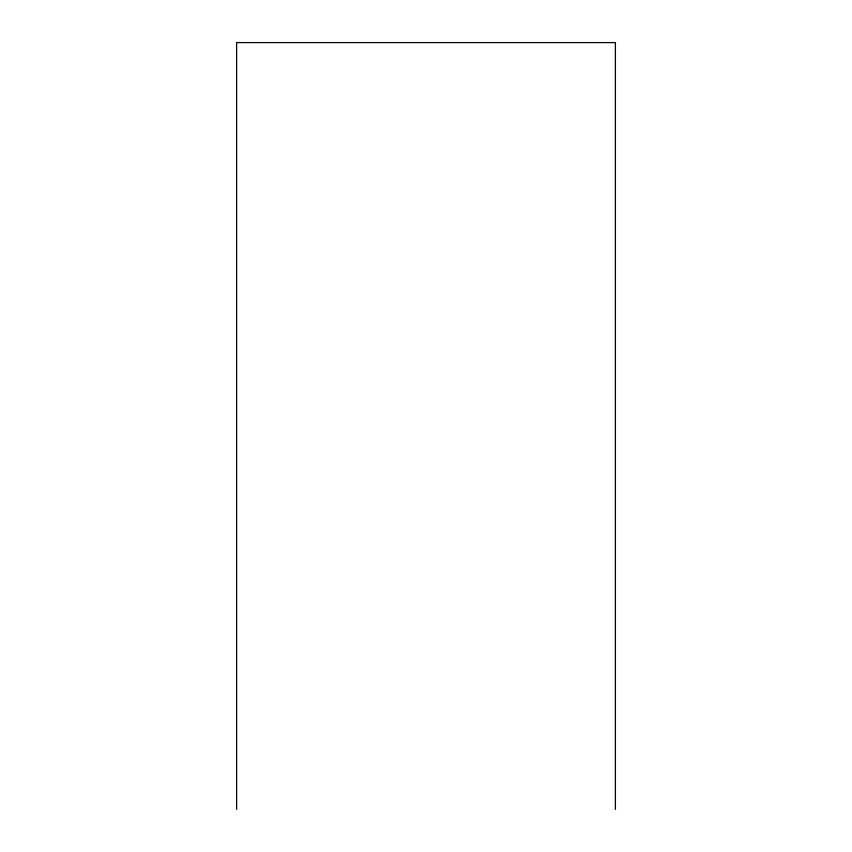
<?xml version="1.0" encoding="UTF-8"?>
<svg xmlns="http://www.w3.org/2000/svg" width="852" height="852" viewBox="0 0 852 852"><rect width="100%" height="100%" fill="white"/><g stroke="black" fill="none" stroke-linecap="round" stroke-linejoin="round"><path stroke-width="1.28" d="M615.389 809.4L615.389 42.6L236.611 42.6L236.611 809.4"/></g></svg>
